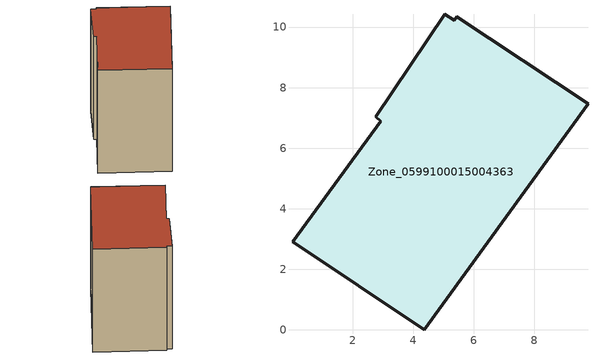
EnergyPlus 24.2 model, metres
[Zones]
Zone_0599100015004363
 floor ground (C_G): 5.04,10.43 5.35,10.23 5.44,10.35 9.77,7.48 4.37,0 0.01,2.91 2.92,6.9 2.77,7.04 z0.69
 wall outside (C_F): 0.01,2.91 4.37,0 9.77,7.48 5.44,10.35 5.35,10.23 5.04,10.43 2.77,7.04 2.92,6.9 0.01,2.91 z0.69:8.88
 roof outside (C_R): 2.77,7.04 2.92,6.9 0.01,2.91 4.37,0 9.77,7.48 5.44,10.35 5.35,10.23 5.04,10.43 z8.88
[BUILDING]
Pand.0599100015004363: North Axis=0; Terrain=City; Loads Convergence Tolerance Value=0.04; Temperature Convergence Tolerance Value=0.4; Solar Distribution=FullExterior; Maximum Number of Warmup Days=25; Minimum Number of Warmup Days=1
[Site:Location]
Rotterdam.The.Hague.AP_ZH_NLD Design_Conditions: Latitude=51.96; Longitude=4.45; Time Zone=1; Elevation=-4.5
[SITE:GROUNDTEMPERATURE:BUILDINGSURFACE]
18, 18, 18, 18, 18, 18, 18, 18, 18, 18, 18, 18
[MATERIAL] Thermal Absorptance=0.9; Solar Absorptance=0.7; Visible Absorptance=0.7
Name | Roughness | Thickness | Conductivity | Density | Specific Heat
G.TC.1975-1991 | MediumSmooth | 0.15 | 0.288461 | 540 | 1210
F.TC.1975-1991 | Rough | 0.3 | 0.230769 | 1920 | 840
R.TC.1975-1991 | MediumRough | 0.2 | 0.153846 | 1500 | 1000
[CONSTRUCTION]
C_G: G.TC.1975-1991
C_F: F.TC.1975-1991
C_R: R.TC.1975-1991
[ZONE]
Zone_0599100015004363: Type=1; Multiplier=1; Ceiling Height=Autocalculate; Volume=Autocalculate; Floor Area=autocalculate; Part of Total Floor Area=Yes
[ZONEINFILTRATION:DESIGNFLOWRATE]
Infil_Zone_0599100015004363: Zone or ZoneList or Space or SpaceList=Zone_0599100015004363; Schedule=AlwaysOn; Design Flow Rate Calculation Method=Flow/Area; Flow Rate per Floor Area=0.003; Constant Term Coefficient=1; Temperature Term Coefficient=0; Velocity Term Coefficient=0; Velocity Squared Term Coefficient=0
[HVACTEMPLATE:ZONE:IDEALLOADSAIRSYSTEM]
Zone_0599100015004363: Maximum Heating Supply Air Temperature=50; Minimum Cooling Supply Air Temperature=13; Maximum Heating Supply Air Humidity Ratio=0.0156; Minimum Cooling Supply Air Humidity Ratio=0.0077; Heating Limit=NoLimit; Cooling Limit=NoLimit; Dehumidification Control Type=ConstantSensibleHeatRatio; Cooling Sensible Heat Ratio=0.7; Dehumidification Setpoint=60; Humidification Control Type=None; Humidification Setpoint=30; Outdoor Air Method=None; Outdoor Air Flow Rate per Person=0.00944; Outdoor Air Flow Rate per Zone Floor Area=0; Outdoor Air Flow Rate per Zone=0; Demand Controlled Ventilation Type=None; Outdoor Air Economizer Type=NoEconomizer; Heat Recovery Type=None; Sensible Heat Recovery Effectiveness=0.7; Latent Heat Recovery Effectiveness=0.65
[ZONECONTROL:THERMOSTAT]
ThermostatControl_Zone_0599100015004363: Zone or ZoneList=Zone_0599100015004363; Control Type Schedule=DualSetpointControlType; Control 1=Thermostat_Zone_0599100015004363; Temperature Difference Between Cutout And Setpoint=0
[THERMOSTATSETPOINT:DUALSETPOINT]
Thermostat_Zone_0599100015004363: Heating Setpoint Temperature Schedule=HeatingSetpoint_Zone_0599100015004363; Cooling Setpoint Temperature Schedule=CoolingSetpoint_Zone_0599100015004363
[SCHEDULE:COMPACT]
HeatingSetpoint_Zone_0599100015004363: Through: 12/31, For: AllDays, Until: 24:00, 21
CoolingSetpoint_Zone_0599100015004363: Through: 12/31, For: AllDays, Until: 24:00, 24
DualSetpointControlType: Through: 12/31, For: AllDays, Until: 24:00, 4
AlwaysOn: Through: 12/31, For: AllDays, Until: 24:00, 1
